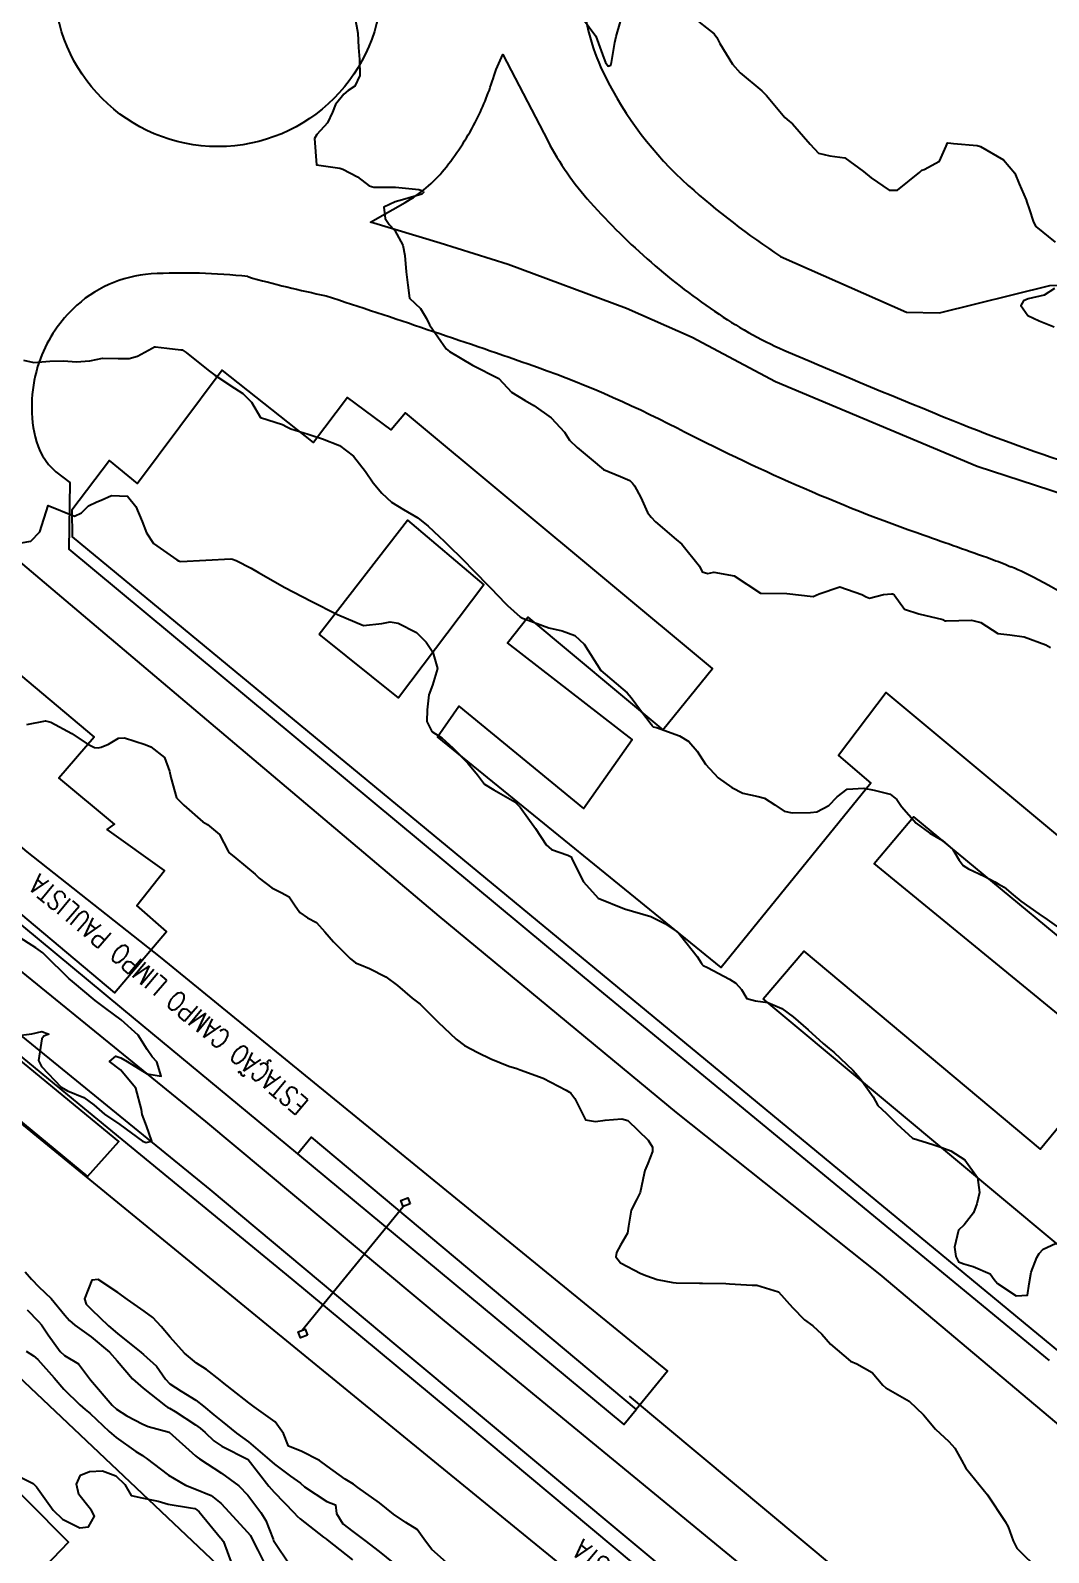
# Model space of a CAD drawing. Header units: metres. Extents: x 307586 to 320046, y 7427249 to 7434250.
# Drawn here: x 317194.5 to 317271.5, y 7432218.8 to 7432334 of the extents above; entities that cross this region are included whole.
import ezdxf

# ---------------------------------------------------------------- set-up
doc = ezdxf.new("R2010")
doc.units = ezdxf.units.M
doc.header["$MEASUREMENT"] = 0
doc.linetypes.add('CONTINUO', pattern=[0])
for name, color, linetype in [('Curvas de Nivel 1m', 11, 'Continuous'), ('Curvas de Nivel 5m', 15, 'Continuous'), ('Divisa', 42, 'FENCELINE2'), ('Edificações', 30, 'Continuous'), ('Estações', 252, 'Continuous'), ('Linha Férrea', 20, 'Continuous'), ('PLATAFORMA', 45, 'Continuous'), ('Portico', 45, 'Continuous'), ('TEXTO', 45, 'Continuous'), ('Vias Primárias', 230, 'Continuous')]:
    doc.layers.add(name, color=color, linetype=linetype)
doc.styles.add('ROMANS', font='romans', dxfattribs={"height": 0.2})
doc.linetypes.add('FENCELINE2', pattern='A,0.25,-0.1,[132,ltypeshp.shx,S=0.1,R=0,X=-0.1,Y=0],-0.1,1', length=1.45)

msp = doc.modelspace()

# ---------------------------------------------------------------- linework, layer by layer
at = {"layer": 'Curvas de Nivel 1m', "flags": 128}
for points, elevation in [([(317219.01, 7432335.01), (317219.25, 7432333.78), (317219.3, 7432332.69), (317219.37, 7432331.78), (317219.4, 7432330.57), (317219.01, 7432329.78), (317218.51, 7432329.44), (317218.17, 7432329.17), (317217.56, 7432328.39), (317217.31, 7432327.8), (317216.95, 7432326.99), (317216.14, 7432326.12), (317215.95, 7432325.81), (317216.1, 7432323.81), (317217.87, 7432323.57), (317218.1, 7432323.5), (317219.21, 7432322.9), (317220.09, 7432322.23), (317220.44, 7432322.12), (317222.09, 7432322.14), (317223.86, 7432321.94), (317224.08, 7432321.87), (317224.19, 7432321.82), (317224.21, 7432321.72), (317224.08, 7432321.59), (317222.63, 7432321.17), (317222.07, 7432321.01), (317221.2, 7432320.62), (317221.32, 7432319.75), (317221.61, 7432319.31), (317222.04, 7432318.85), (317222.65, 7432317.73), (317222.8, 7432316.96), (317222.91, 7432315.73), (317223.02, 7432314.71), (317223.15, 7432313.73), (317223.98, 7432312.94), (317224.45, 7432312.2), (317224.67, 7432311.71), (317225.94, 7432309.9), (317226.18, 7432309.69), (317227.93, 7432308.66), (317229.91, 7432307.65), (317230.87, 7432306.61), (317231.9, 7432306), (317232.57, 7432305.61), (317233.88, 7432304.67), (317234.9, 7432303.58), (317235.27, 7432302.99), (317235.85, 7432302.43), (317236.9, 7432301.56), (317237.84, 7432300.78), (317239.13, 7432300.23), (317239.83, 7432299.94), (317240.03, 7432299.73), (317240.18, 7432299.52), (317240.66, 7432298.66), (317241.16, 7432297.51), (317241.44, 7432297.15), (317241.79, 7432296.8), (317243.35, 7432295.48), (317243.77, 7432295.13), (317245.1, 7432293.46), (317245.31, 7432293.03), (317245.74, 7432292.89), (317246.19, 7432292.99), (317247.74, 7432292.72), (317249.72, 7432291.41), (317251.72, 7432291.38), (317253.72, 7432291.16), (317254.18, 7432291.35), (317255.73, 7432291.9), (317257.39, 7432291.31), (317257.72, 7432291.13), (317257.99, 7432291.03), (317259.04, 7432291.3), (317259.65, 7432291.36), (317259.72, 7432291.35), (317259.77, 7432291.33), (317259.85, 7432291.29), (317260.64, 7432290.21), (317261.71, 7432289.84), (317263.53, 7432289.41), (317263.7, 7432289.33), (317263.78, 7432289.32), (317265.7, 7432289.36), (317266.42, 7432289.2), (317267.69, 7432288.37), (317268.6, 7432288.27), (317269.69, 7432288.1), (317271.33, 7432287.49), (317271.68, 7432287.29)], 739), ([(317236.24, 7432334.91), (317237.26, 7432333.56), (317237.87, 7432331.89), (317237.98, 7432331.55), (317238.2, 7432331.29), (317238.39, 7432331.36), (317238.44, 7432331.55), (317238.69, 7432333.07), (317238.8, 7432333.54), (317239.12, 7432334.66)], 738), ([(317245.07, 7432334.64), (317246.23, 7432333.73), (317246.43, 7432333.45), (317246.66, 7432333), (317247.6, 7432331.44), (317248.2, 7432330.79), (317249.84, 7432329.41), (317250.18, 7432329.07), (317251.58, 7432327.39), (317251.9, 7432327.13), (317252.15, 7432326.93), (317253.5, 7432325.37), (317254.12, 7432324.7), (317254.98, 7432324.49), (317256.12, 7432324.36), (317257.53, 7432323.32), (317258.1, 7432322.83), (317259.48, 7432321.91), (317260.09, 7432321.91), (317261.78, 7432323.26), (317261.95, 7432323.41), (317262.11, 7432323.47), (317263.27, 7432324.1), (317263.78, 7432325.24), (317263.89, 7432325.49), (317264.14, 7432325.46), (317264.33, 7432325.43), (317266.13, 7432325.29), (317266.38, 7432325.21), (317268.12, 7432324.19), (317268.98, 7432323.18), (317269.31, 7432322.39), (317269.83, 7432321.17), (317269.9, 7432320.99), (317270.08, 7432320.48), (317270.39, 7432319.48), (317270.58, 7432319.16), (317272.05, 7432317.98)], 738), ([(317272, 7432314.47), (317271.2, 7432313.95), (317269.99, 7432313.67), (317269.64, 7432313.52), (317269.45, 7432313.18), (317269.98, 7432312.41), (317270.83, 7432312.01), (317271.97, 7432311.55)], 738), ([(317193.76, 7432295.21), (317194.49, 7432295.34), (317195.16, 7432296.06), (317195.79, 7432298.05), (317197.79, 7432297.24), (317198.31, 7432297.5), (317198.85, 7432298.02), (317199.48, 7432298.33), (317199.8, 7432298.45), (317200.59, 7432298.79), (317201.8, 7432298.76), (317202.44, 7432297.97), (317202.92, 7432296.83), (317203.23, 7432295.97), (317203.76, 7432295.17), (317205.54, 7432293.93), (317205.67, 7432293.86), (317205.74, 7432293.83), (317205.85, 7432293.82), (317207.74, 7432293.91), (317209.63, 7432294), (317209.74, 7432293.99), (317210.04, 7432293.89), (317211.17, 7432293.3), (317211.73, 7432292.97), (317213.72, 7432291.84), (317215.71, 7432290.81), (317217.69, 7432289.79), (317219.68, 7432288.97), (317221.05, 7432289.11), (317221.7, 7432289.25), (317222.29, 7432289.14), (317223.68, 7432288.43), (317224.41, 7432287.71), (317224.91, 7432286.95), (317225.26, 7432285.7), (317224.9, 7432284.44), (317224.62, 7432283.71), (317224.48, 7432282.58), (317224.47, 7432281.71), (317224.84, 7432280.95), (317225.59, 7432280.47), (317226.47, 7432279.68), (317227.57, 7432278.54), (317228.31, 7432277.66), (317228.84, 7432276.95), (317229.54, 7432276.54), (317231.12, 7432275.62), (317231.53, 7432275.23), (317232.69, 7432273.61), (317233.49, 7432272.37), (317233.91, 7432272.01), (317235.15, 7432271.58), (317235.38, 7432271.47), (317235.48, 7432271.26), (317236.33, 7432269.56), (317237.44, 7432268.34), (317239.43, 7432267.52), (317241.43, 7432266.94), (317242.49, 7432266.42), (317243.42, 7432265.8), (317243.57, 7432265.64), (317243.7, 7432265.48), (317244.92, 7432263.92), (317245.24, 7432263.45), (317245.28, 7432263.35), (317245.38, 7432263.23), (317245.72, 7432263.1), (317247.37, 7432262.22), (317247.85, 7432261.9), (317248.28, 7432261.42), (317248.7, 7432260.75), (317249.35, 7432260.56), (317250.29, 7432260.45), (317251.35, 7432259.99), (317252.21, 7432259.37), (317253.33, 7432258.37), (317254.47, 7432257.34), (317254.93, 7432256.95), (317255.31, 7432256.66), (317256.73, 7432255.32), (317257.28, 7432254.69), (317258.25, 7432253.3), (317258.62, 7432252.66), (317259.25, 7432252.07), (317260.04, 7432251.27), (317261.23, 7432250.17), (317262.77, 7432249.7), (317263.23, 7432249.54), (317263.45, 7432249.46), (317264.15, 7432249.23), (317265.21, 7432248.54), (317266.15, 7432247.2), (317266.32, 7432246.06), (317266.11, 7432245.2), (317265.85, 7432244.52), (317265.16, 7432243.61), (317264.73, 7432243.22), (317264.41, 7432241.94), (317264.52, 7432241.22), (317264.73, 7432240.82), (317265.12, 7432240.66), (317265.84, 7432240.47), (317267.11, 7432239.92), (317267.42, 7432239.49), (317267.67, 7432239.18), (317269.09, 7432238.25), (317269.95, 7432238.29), (317270.06, 7432239.15), (317270.21, 7432240.05), (317270.65, 7432241.14), (317270.82, 7432241.45), (317271.13, 7432241.77), (317272.07, 7432242.2)], 741), ([(317194.18, 7432281.48), (317195.6, 7432281.74), (317195.99, 7432281.66), (317197.58, 7432280.79), (317198.74, 7432280.01), (317199.29, 7432279.73), (317199.57, 7432279.71), (317199.81, 7432279.76), (317200.35, 7432279.99), (317201.11, 7432280.45), (317201.58, 7432280.47), (317203.14, 7432279.96), (317203.57, 7432279.78), (317204.59, 7432278.97), (317204.98, 7432277.94), (317205.08, 7432277.47), (317205.51, 7432275.93), (317205.53, 7432275.89), (317206.07, 7432275.38), (317207.51, 7432274.12), (317207.85, 7432273.9), (317208.77, 7432273.16), (317209.42, 7432271.88), (317209.48, 7432271.8), (317210, 7432271.35), (317211.46, 7432270.14), (317211.78, 7432269.86), (317212.72, 7432269.12), (317213.44, 7432268.76), (317214.04, 7432268.44), (317214.44, 7432267.82), (317214.85, 7432267.24), (317215.42, 7432266.86), (317216.11, 7432266.49), (317216.73, 7432265.8), (317217.4, 7432265.02), (317218.67, 7432263.77), (317219.07, 7432263.45), (317219.38, 7432263.31), (317220.12, 7432263.01), (317221.37, 7432262.39), (317222.25, 7432261.73), (317223.35, 7432260.77), (317223.95, 7432260.31), (317224.57, 7432259.7), (317225.33, 7432258.95), (317226.68, 7432257.68), (317227.31, 7432257.18), (317228.32, 7432256.67), (317229.3, 7432256.18), (317230.67, 7432255.63), (317231.29, 7432255.44), (317231.54, 7432255.36), (317233.28, 7432254.72), (317235.02, 7432253.82), (317235.26, 7432253.66), (317235.36, 7432253.57), (317235.66, 7432253.17), (317236.48, 7432251.56), (317237.24, 7432251.44), (317237.96, 7432251.54), (317239.24, 7432251.65), (317239.69, 7432251.52), (317241.23, 7432250.02), (317241.55, 7432249.5), (317241.54, 7432249.17), (317241.2, 7432248.27), (317240.98, 7432247.72), (317240.92, 7432247.5), (317240.62, 7432246.07), (317240.34, 7432245.51), (317239.93, 7432244.74), (317239.74, 7432243.51), (317239.67, 7432242.98), (317239.13, 7432242.07), (317238.82, 7432241.52), (317238.78, 7432241.19), (317239.12, 7432240.74), (317240.66, 7432239.95), (317241.11, 7432239.75), (317241.91, 7432239.49), (317243.1, 7432239.25), (317243.35, 7432239.23), (317245.1, 7432239.21), (317245.34, 7432239.2), (317247.1, 7432239.17), (317247.37, 7432239.15), (317249.1, 7432239.06), (317249.45, 7432239.05), (317251.09, 7432238.55), (317252.16, 7432237.37), (317253.06, 7432236.43), (317253.7, 7432235.99), (317254.37, 7432235.34), (317255.04, 7432234.58), (317256.55, 7432233.31), (317257.02, 7432233.1), (317258.18, 7432232.46), (317259, 7432231.48), (317259.21, 7432231.28), (317260.99, 7432230.28), (317262.08, 7432229.25), (317262.97, 7432228.16), (317263.98, 7432227.22), (317264.45, 7432226.72), (317264.94, 7432225.81), (317265.28, 7432225.21), (317266.91, 7432223.19), (317268.24, 7432221.17), (317268.48, 7432220.77), (317268.87, 7432219.71), (317269.13, 7432219.16), (317270.84, 7432217.48)], 742), ([(317193.31, 7432257.92), (317194.56, 7432258.06), (317195.31, 7432258.25), (317195.85, 7432258.04), (317195.47, 7432257.89), (317195.31, 7432257.7), (317195.07, 7432256.05), (317195.29, 7432255.61), (317196.77, 7432254.03), (317197.26, 7432253.75), (317198.5, 7432253.26), (317199.25, 7432252.7), (317200.06, 7432251.99), (317201.23, 7432251.2), (317202.93, 7432249.96), (317203.21, 7432249.86), (317203.64, 7432249.95), (317203.23, 7432251.11), (317202.91, 7432251.96), (317202.87, 7432252.34), (317202.43, 7432253.97), (317201.28, 7432255.34), (317200.45, 7432255.99), (317200.91, 7432256.37), (317201.3, 7432256.25), (317201.77, 7432255.98), (317203.28, 7432255.04), (317204.34, 7432254.88), (317204.03, 7432255.95), (317203.68, 7432256.34), (317203.3, 7432256.88), (317202.61, 7432257.97), (317201.32, 7432259.14), (317200.16, 7432259.99), (317199.34, 7432260.6), (317197.63, 7432262.03), (317197.48, 7432262.15), (317197.37, 7432262.26), (317195.55, 7432264.05), (317195.39, 7432264.2), (317194.86, 7432264.59), (317193.4, 7432265.52)], 742), ([(317194.06, 7432240.07), (317194.53, 7432239.5), (317195.08, 7432238.94), (317196.02, 7432238.04), (317197.06, 7432236.79), (317197.41, 7432236.38), (317197.82, 7432236.02), (317199.04, 7432235.14), (317200.44, 7432233.99), (317201.02, 7432233.34), (317202.18, 7432231.97), (317202.99, 7432231.27), (317204.69, 7432229.93), (317204.85, 7432229.81), (317204.97, 7432229.74), (317205.4, 7432229.49), (317206.96, 7432228.48), (317207.29, 7432228.24), (317207.68, 7432227.9), (317208.34, 7432227.28), (317208.94, 7432226.87), (317210.93, 7432225.86), (317212.5, 7432223.84), (317212.9, 7432223.39), (317213.67, 7432222.61), (317214.43, 7432221.82), (317214.65, 7432221.58), (317214.88, 7432221.38), (317216.65, 7432220), (317216.86, 7432219.83), (317216.89, 7432219.81), (317216.92, 7432219.79), (317218.84, 7432218.27)], 743), ([(317226.41, 7432217.67), (317224.85, 7432219.06), (317224.36, 7432219.7), (317223.73, 7432220.56), (317222.88, 7432221.09), (317221.95, 7432221.73), (317220.89, 7432222.6), (317219.24, 7432223.76), (317218.91, 7432223.99), (317218.29, 7432224.39), (317216.93, 7432225.35), (317216.35, 7432225.8), (317214.94, 7432226.5), (317214, 7432226.88), (317213.6, 7432227.83), (317212.97, 7432228.72), (317211.39, 7432229.86), (317210.98, 7432230.16), (317209.7, 7432231.16), (317209, 7432231.71), (317208.81, 7432231.88), (317207.79, 7432232.68), (317207.02, 7432233.15), (317206.12, 7432233.92), (317205.04, 7432235.13), (317204.35, 7432235.94), (317203.72, 7432236.61), (317203.06, 7432237.08), (317201.8, 7432237.97), (317201.08, 7432238.5), (317199.59, 7432239.49), (317199.09, 7432239.43), (317198.55, 7432238.01), (317198.68, 7432237.61), (317199.07, 7432237.22), (317200.36, 7432235.99), (317201.04, 7432235.4), (317202.83, 7432233.96), (317203.02, 7432233.81), (317203.99, 7432232.93), (317204.67, 7432231.94), (317205, 7432231.6), (317205.87, 7432231.04), (317206.98, 7432230.36), (317207.55, 7432229.9), (317208.33, 7432229.25), (317208.96, 7432228.73), (317210.06, 7432227.87), (317210.95, 7432227.2), (317212.56, 7432225.84), (317212.93, 7432225.52), (317214.13, 7432224.61), (317214.91, 7432224.07), (317215.21, 7432223.81), (317216.89, 7432222.7), (317217.54, 7432222.43), (317217.62, 7432221.78), (317218.11, 7432221), (317218.87, 7432220.43), (317219.77, 7432219.75), (317220.85, 7432218.91), (317222.32, 7432217.72)], 742), ([(317194.2, 7432237.2), (317195.06, 7432236.31), (317195.28, 7432236.05), (317195.8, 7432235.29), (317196.69, 7432234.03), (317197.02, 7432233.74), (317198.1, 7432233.1), (317198.92, 7432232), (317199, 7432231.89), (317200.65, 7432229.98), (317200.97, 7432229.68), (317201.76, 7432229.18), (317202.96, 7432228.54), (317203.36, 7432228.36), (317204.95, 7432227.93), (317206.94, 7432226.15), (317207.07, 7432226.04), (317207.25, 7432225.91), (317208.92, 7432224.82), (317210.22, 7432223.87), (317210.9, 7432223.16), (317211.89, 7432221.85), (317212.27, 7432221.24), (317212.83, 7432219.83), (317212.86, 7432219.75), (317214.14, 7432217.82)], 744), ([(317192.92, 7432224.93), (317194.67, 7432224.05), (317194.9, 7432223.8), (317196.17, 7432222.04), (317196.87, 7432221.36), (317198.18, 7432220.7), (317198.86, 7432220.77), (317199.29, 7432221.59), (317199.07, 7432222), (317198.89, 7432222.23), (317198.12, 7432223.23), (317197.94, 7432224.01), (317198.23, 7432224.69), (317198.92, 7432224.96), (317199.91, 7432225), (317200.91, 7432224.62), (317201.59, 7432223.97), (317202.08, 7432223.15), (317202.89, 7432222.96), (317204.12, 7432222.71), (317204.89, 7432222.48), (317206.58, 7432222.22), (317206.89, 7432222.15), (317207.05, 7432222.07), (317207.23, 7432221.9), (317208.85, 7432219.94), (317208.9, 7432219.88), (317209.08, 7432219.65), (317209.72, 7432217.87)], 746)]:
    msp.add_lwpolyline(points, dxfattribs=dict(at, elevation=elevation))
at = {"layer": 'Curvas de Nivel 5m', "flags": 128}
for points, elevation in [([(317193.92, 7432309.05), (317194.72, 7432308.86), (317195.92, 7432308.96), (317196.99, 7432308.98), (317197.92, 7432308.91), (317198.96, 7432308.98), (317199.92, 7432309.18), (317201.1, 7432309.17), (317201.92, 7432309.16), (317202.55, 7432309.35), (317203.66, 7432309.96), (317203.85, 7432310.04), (317203.93, 7432310.05), (317204.77, 7432309.95), (317205.83, 7432309.83), (317205.93, 7432309.81), (317206.23, 7432309.63), (317207.92, 7432308.29), (317208.42, 7432307.9), (317209.9, 7432306.91), (317210.54, 7432306.53), (317211.2, 7432305.87), (317211.88, 7432304.7), (317213.53, 7432304.18), (317213.87, 7432304), (317214.17, 7432303.84), (317215.48, 7432303.44), (317215.86, 7432303.32), (317216.57, 7432303.09), (317217.85, 7432302.58), (317218.92, 7432301.78), (317219.83, 7432300.62), (317220.41, 7432299.76), (317221.05, 7432298.99), (317221.8, 7432298.29), (317222.69, 7432297.73), (317223.79, 7432297.11), (317224.57, 7432296.49), (317225.4, 7432295.7), (317225.77, 7432295.34), (317227.46, 7432293.67), (317227.74, 7432293.39), (317229.45, 7432291.65), (317229.72, 7432291.37), (317230.57, 7432290.49), (317231.54, 7432289.62), (317231.7, 7432289.53), (317231.85, 7432289.47), (317233.69, 7432288.8), (317234.7, 7432288.57), (317235.68, 7432288.22), (317236.38, 7432287.56), (317237.65, 7432285.55), (317239.63, 7432283.88), (317239.93, 7432283.53), (317240.65, 7432282.55), (317241.44, 7432281.5), (317241.5, 7432281.4), (317241.6, 7432281.31), (317241.85, 7432281.25), (317243.59, 7432280.63), (317244.31, 7432280.19), (317244.94, 7432279.46), (317245.57, 7432278.48), (317246.53, 7432277.44), (317247.55, 7432276.7), (317248.4, 7432276.28), (317249.54, 7432276.03), (317250.04, 7432275.9), (317250.81, 7432275.39), (317251.53, 7432274.93), (317252.12, 7432274.78), (317253.52, 7432274.81), (317253.99, 7432274.88), (317254.9, 7432275.34), (317255.54, 7432276.01), (317256.29, 7432276.58), (317257.55, 7432276.66), (317258.33, 7432276.51), (317259.54, 7432276.2), (317260.05, 7432275.79), (317260.4, 7432275.28), (317261.51, 7432274.02), (317262.55, 7432273.25), (317263.5, 7432272.69), (317264.29, 7432272.02), (317264.78, 7432271.22), (317265.07, 7432270.81), (317265.48, 7432270.56), (317266.67, 7432269.99), (317267.47, 7432269.56), (317267.71, 7432269.43), (317268.18, 7432269.18), (317268.87, 7432268.59), (317269.45, 7432268.1), (317270.81, 7432267.15), (317271.43, 7432266.73), (317272.75, 7432265.79)], 740), ([(317194.13, 7432234.06), (317194.68, 7432233.71), (317195.02, 7432233.44), (317196.25, 7432232.04), (317196.99, 7432231.19), (317198.18, 7432230.01), (317198.6, 7432229.64), (317198.97, 7432229.34), (317200.4, 7432227.99), (317200.95, 7432227.52), (317202.43, 7432226.47), (317202.93, 7432226.17), (317203.06, 7432226.08), (317203.22, 7432225.96), (317204.91, 7432224.67), (317206.18, 7432223.92), (317206.9, 7432223.64), (317208.13, 7432223.13), (317208.89, 7432222.53), (317209.49, 7432221.87), (317210.87, 7432220.4), (317211.11, 7432220.11), (317211.25, 7432219.85), (317211.68, 7432219.01), (317212.24, 7432217.84)], 745)]:
    msp.add_lwpolyline(points, dxfattribs=dict(at, elevation=elevation))
at = {"layer": 'Divisa'}
for points in [[(317281.69, 7432149.79), (317248.95, 7432180.08), (317223.68, 7432203.64), (317185.01, 7432240.18), (317190.53, 7432244.9), (317165.62, 7432265.26)], [(317446.54, 7432071.67), (317431.79, 7432083.54), (317419.71, 7432093.32), (317401.73, 7432109.56), (317383.16, 7432127.13), (317362.26, 7432146.65), (317345.59, 7432161.49), (317323.82, 7432184.24), (317316.63, 7432179.41), (317307.24, 7432180.88), (317290.78, 7432187.78), (317260.76, 7432213.17), (317239.81, 7432230.66)]]:
    msp.add_lwpolyline(points, dxfattribs=at)
at = {"layer": 'Edificações'}
msp.add_lwpolyline([(317294.16, 7432254.82), (317259.25, 7432283.9), (317255.63, 7432279.12), (317258.09, 7432277.03), (317246.75, 7432263.08), (317225.27, 7432280.55), (317226.88, 7432282.87), (317236.32, 7432275.12), (317240.01, 7432280.35), (317230.57, 7432287.65), (317232.12, 7432289.59), (317242.34, 7432281.06), (317246.09, 7432285.71), (317222.86, 7432305.06), (317221.76, 7432303.77), (317218.46, 7432306.22), (317215.88, 7432302.8), (317208.96, 7432308.29), (317202.55, 7432299.7), (317200.44, 7432301.44), (317197.59, 7432297.68), (317197.62, 7432295.67), (317283.51, 7432224.79)], dxfattribs=at)
for points in [[(317216.3, 7432288.31), (317223.01, 7432296.93), (317228.77, 7432292.03), (317222.31, 7432283.49)], [(317249.93, 7432260.71), (317253.02, 7432264.32), (317270.9, 7432249.35), (317276.49, 7432256.11), (317258.34, 7432270.95), (317261.3, 7432274.49), (317285.24, 7432254.72), (317273.93, 7432240.73)], [(317182.53, 7432201.75), (317178.54, 7432205.27), (317183.09, 7432209.91), (317179.47, 7432213.76), (317190.94, 7432226.02), (317197.34, 7432219.62), (317190.1, 7432212.09), (317191.45, 7432210.89)]]:
    msp.add_lwpolyline(points, close=True, dxfattribs=at)
at = {"layer": 'Estações'}
for points in [[(317168.53, 7432288.27), (317200.82, 7432261.18), (317204.75, 7432265.81), (317202.51, 7432267.77), (317204.61, 7432270.43), (317200.26, 7432273.52), (317200.82, 7432273.94), (317196.61, 7432277.45), (317199.28, 7432280.53), (317177.51, 7432298.8), (317171.47, 7432291.23), (317156.32, 7432303.71), (317159.12, 7432307.08), (317154.49, 7432311.29), (317151.97, 7432308.62), (317140.72, 7432319.16), (317142.69, 7432321.26), (317139.04, 7432324.49), (317134.69, 7432319.3)], [(317125.05, 7432310.91), (317159.73, 7432279.07), (317157.78, 7432276.56), (317162.93, 7432272.39), (317165.3, 7432274.89), (317198.77, 7432247.28), (317201.14, 7432249.93), (317162.66, 7432281.58), (317140.19, 7432301.68), (317128.07, 7432313.66)]]:
    msp.add_lwpolyline(points, close=True, dxfattribs=at)
at = {"layer": 'Linha Férrea'}
for points in [[(317434.16, 7432003.97), (317415.46, 7432029.48), (317398.83, 7432052.58), (317380.45, 7432077.53), (317368.27, 7432093.82), (317348.61, 7432118.88), (317334.6, 7432136.22), (317324.44, 7432147.55), (317311.85, 7432160.77), (317293.26, 7432178.89), (317280.01, 7432190.4), (317252.95, 7432214.03), (317225.79, 7432236.36), (317207.73, 7432251.45), (317187.24, 7432268.09), (317165.3, 7432286.89), (317141.48, 7432308.18), (317128.38, 7432321.81), (317118.12, 7432333.39), (317109.08, 7432343.67), (317093.92, 7432363.93), (317080.13, 7432382.99), (317066.96, 7432403.52)], [(317185.38, 7432264.72), (317208.03, 7432246.3), (317222.28, 7432234.38), (317246.44, 7432214.25), (317265.52, 7432198.1), (317275.78, 7432188.89), (317287.74, 7432178.15), (317306.26, 7432161.01), (317322.12, 7432144.18), (317334.26, 7432130.55), (317350.27, 7432110.73), (317363.06, 7432094.08), (317382, 7432068.44), (317395.07, 7432050.25), (317412.43, 7432026.8), (317427.04, 7432006.79), (317445.04, 7431982.37)]]:
    msp.add_lwpolyline(points, dxfattribs=at)
at = {"layer": 'PLATAFORMA', "linetype": 'CONTINUO'}
for points in [[(317077.15, 7432398.7, 743.29), (317074.17, 7432397.19, 743.28), (317083.54, 7432382.8, 743.36), (317093.96, 7432367.81, 743.38), (317104.82, 7432353.48, 743.41), (317115.37, 7432340.54, 743.43), (317126.91, 7432327.53, 743.46), (317137.61, 7432316.4, 743.51), (317150.01, 7432304.22, 743.55), (317163.34, 7432292.09, 743.6), (317177.59, 7432279.78, 743.68), (317191.37, 7432268.26, 743.74), (317201.34, 7432260.01, 743.74), (317214.68, 7432249, 743.75), (317215.71, 7432250.26, 743.77), (317240.32, 7432229.66, 743.75)], [(317077.15, 7432398.7, 743.29), (317086.48, 7432384.74, 743.27), (317096.77, 7432369.94, 743.35), (317107.58, 7432355.7, 743.32), (317117.99, 7432342.92, 743.39), (317129.38, 7432330.04, 743.42), (317140.92, 7432318.13, 743.45), (317152.36, 7432306.9, 743.49), (317167.47, 7432295.28, 743.62), (317180.37, 7432283.44, 743.74), (317194.17, 7432271.83, 743.74), (317204.27, 7432263.87, 743.67), (317242.69, 7432232.56, 743.67), (317240.32, 7432229.66, 743.75)], [(317089.93, 7432359.93, 743.73), (317087.94, 7432358.44, 743.75), (317097.05, 7432344.38, 743.84), (317107.6, 7432330.74, 743.86), (317129.88, 7432306.99, 743.85), (317142.49, 7432294.75, 743.74), (317155.35, 7432283.9, 743.82), (317170.53, 7432270.6, 743.81), (317183.39, 7432259.73, 744.8), (317195.18, 7432250.1, 743.79), (317211.77, 7432236.54, 743.78), (317225.04, 7432225.68, 743.78), (317238.08, 7432215.07, 743.86), (317263, 7432193.95, 743.93), (317265.03, 7432196.28, 743.87)], [(317089.93, 7432359.93, 743.73), (317100.24, 7432346.75, 743.82), (317111.03, 7432333.74, 743.85), (317122.45, 7432320.96, 743.85), (317134.89, 7432308.14, 743.87), (317145.63, 7432297.72, 743.87), (317157.78, 7432286.71, 743.85), (317173.32, 7432273.27, 743.81), (317185.57, 7432263.07, 743.81), (317198.12, 7432252.76, 743.79), (317214.24, 7432239.5, 743.76), (317227.47, 7432228.54, 743.77), (317240.08, 7432217.99, 743.84), (317265.03, 7432196.28, 743.87)], [(317214.68, 7432249, 743.75), (317239.39, 7432228.52, 743.77), (317240.32, 7432229.66, 743.75)]]:
    msp.add_polyline3d(points, dxfattribs=at)
at = {"layer": 'Portico'}
msp.add_lwpolyline([(317214.99, 7432235.63), (317222.67, 7432245.02)], dxfattribs=at)
for points in [[(317223.19, 7432245.22), (317222.67, 7432245.02), (317222.5, 7432245.47), (317223.02, 7432245.67)], [(317215.43, 7432235.28), (317214.91, 7432235.08), (317214.73, 7432235.53), (317215.25, 7432235.73)]]:
    msp.add_lwpolyline(points, close=True, dxfattribs=at)
at = {"layer": 'Vias Primárias'}
for points in [[(317236.3, 7432336.12, 0.08805), (317237.93, 7432330.58, 0.09545), (317244.26, 7432322.26, 0.036459), (317251.24, 7432316.89), (317260.77, 7432312.66)], [(317236.3, 7432336.12, 0.08805), (317237.93, 7432330.58, 0.09545), (317244.26, 7432322.26, 0.036459), (317251.24, 7432316.89), (317260.77, 7432312.66)], [(317279.38, 7432296.68), (317266.12, 7432301), (317250.87, 7432307.39), (317244.55, 7432310.75), (317239.59, 7432312.94), (317230.62, 7432316.29), (317225.47, 7432317.9), (317220.21, 7432319.49), (317222.82, 7432320.97, 0.093115), (317225.78, 7432323.47, 0.0503), (317228.12, 7432327.02, 0.046012), (317229.48, 7432330.33, -0.041611), (317230.22, 7432332.16), (317233.62, 7432325.63, 0.062458), (317236.83, 7432320.99, 0.062403), (317246.59, 7432312.51, 0.046836), (317251.85, 7432309.65, 0.005147), (317264.3, 7432304.47, 0.018077), (317274.25, 7432300.87, 0.007494)], [(317279.38, 7432296.68), (317266.12, 7432301), (317250.87, 7432307.39), (317244.55, 7432310.75), (317239.59, 7432312.94), (317230.62, 7432316.29), (317225.47, 7432317.9), (317220.21, 7432319.49), (317222.82, 7432320.97, 0.093115), (317225.78, 7432323.47, 0.0503), (317228.12, 7432327.02, 0.046012), (317229.48, 7432330.33, -0.041611), (317230.22, 7432332.16), (317233.62, 7432325.63, 0.062458), (317236.83, 7432320.99, 0.062403), (317246.59, 7432312.51, 0.046836), (317251.85, 7432309.65, 0.005147), (317264.3, 7432304.47, 0.018077), (317274.25, 7432300.87, 0.007494)], [(317210.91, 7432315.36, 0.0432), (317203.58, 7432315.56, 0.17873), (317197.66, 7432312.91, 0.116211), (317195.11, 7432308.89, 0.139985), (317194.8, 7432303.25, 0.15729), (317196.37, 7432300.59), (317197.44, 7432299.78), (317197.35, 7432294.73), (317237.42, 7432261.48), (317271.58, 7432233.35)], [(317210.91, 7432315.36, 0.0432), (317203.58, 7432315.56, 0.17873), (317197.66, 7432312.91, 0.116211), (317195.11, 7432308.89, 0.139985), (317194.8, 7432303.25, 0.15729), (317196.37, 7432300.59), (317197.44, 7432299.78), (317197.35, 7432294.73), (317237.42, 7432261.48), (317271.58, 7432233.35)], [(317210.91, 7432315.36, 0.01874), (317216.84, 7432313.91), (317216.84, 7432313.91, -0.004866), (317232.13, 7432308.76, -0.035279), (317243.42, 7432303.91, 0.015335), (317252.43, 7432299.61, 0.019581), (317262.11, 7432295.8, -0.001955), (317267.17, 7432294.01, -0.015323), (317268.69, 7432293.41)], [(317210.91, 7432315.36, 0.01874), (317216.84, 7432313.91), (317216.84, 7432313.91, -0.004866), (317232.13, 7432308.76, -0.035279), (317243.42, 7432303.91, 0.015335), (317252.43, 7432299.61, 0.019581), (317262.11, 7432295.8, -0.001955), (317267.17, 7432294.01, -0.015323), (317268.69, 7432293.41)], [(317180.29, 7432309.64), (317180.28, 7432309.64), (317183.3, 7432305.54), (317186.62, 7432300.78), (317193.2, 7432294.17), (317207.78, 7432281.82), (317225.37, 7432266.97), (317243.35, 7432252.13), (317258.77, 7432239.86), (317275.16, 7432226.06), (317286.87, 7432216.72, -0.01983), (317294.6, 7432210.03, 0.044394), (317302.7, 7432203.69, 0.269729), (317308.8, 7432203.4, -0.002581), (317312.51, 7432205.29, -0.195392), (317317.68, 7432205.72), (317324.95, 7432226.44), (317327.42, 7432234.43), (317332.32, 7432254.33), (317337.97, 7432273.13, -0.087265), (317340.67, 7432278.51, -0.132883), (317344.47, 7432281.5, -0.055592), (317349.28, 7432282.87)], [(317180.29, 7432309.64), (317180.28, 7432309.64), (317183.3, 7432305.54), (317186.62, 7432300.78), (317193.2, 7432294.17), (317207.78, 7432281.82), (317225.37, 7432266.97), (317243.35, 7432252.13), (317258.77, 7432239.86), (317275.16, 7432226.06), (317286.87, 7432216.72, -0.01983), (317294.6, 7432210.03, 0.044394), (317302.7, 7432203.69, 0.269729), (317308.8, 7432203.4, -0.002581), (317312.51, 7432205.29, -0.195392), (317317.68, 7432205.72), (317324.95, 7432226.44), (317327.42, 7432234.43), (317332.32, 7432254.33), (317337.97, 7432273.13, -0.087265), (317340.67, 7432278.51, -0.132883), (317344.47, 7432281.5, -0.055592), (317349.28, 7432282.87)], [(317278.78, 7432287.64, 0.023838), (317270.71, 7432292.44, 0.021005), (317268.69, 7432293.41)], [(317278.78, 7432287.64, 0.023838), (317270.71, 7432292.44, 0.021005), (317268.69, 7432293.41)]]:
    msp.add_lwpolyline(points, format="xyb", dxfattribs=at)
msp.add_lwpolyline([(317260.77, 7432312.66), (317263.29, 7432312.61), (317271.64, 7432314.69), (317274.66, 7432314.81), (317297.87, 7432308.08), (317300.21, 7432306.79), (317303.34, 7432302.96), (317305.32, 7432300.64), (317307.46, 7432298.95)], dxfattribs=at)
msp.add_lwpolyline([(317260.77, 7432312.66), (317263.29, 7432312.61), (317271.64, 7432314.69), (317274.66, 7432314.81), (317297.87, 7432308.08), (317300.21, 7432306.79), (317303.34, 7432302.96), (317305.32, 7432300.64), (317307.46, 7432298.95)], dxfattribs=at)
msp.add_circle((317208.65, 7432337.6), 12.4, dxfattribs=at)
msp.add_circle((317208.65, 7432337.6), 12.4, dxfattribs=at)

# ---------------------------------------------------------------- texts
at = {"layer": 'TEXTO', "style": 'ROMANS', "width": 0.8}
for p in [(317215.62, 7432252.98), (317256.78, 7432202.66)]:
    msp.add_text('ESTAÇÃO CAMPO LIMPO PAULISTA', height=1.5, rotation=139.8446, dxfattribs=at).set_placement(p)

doc.saveas('drawing.dxf')
